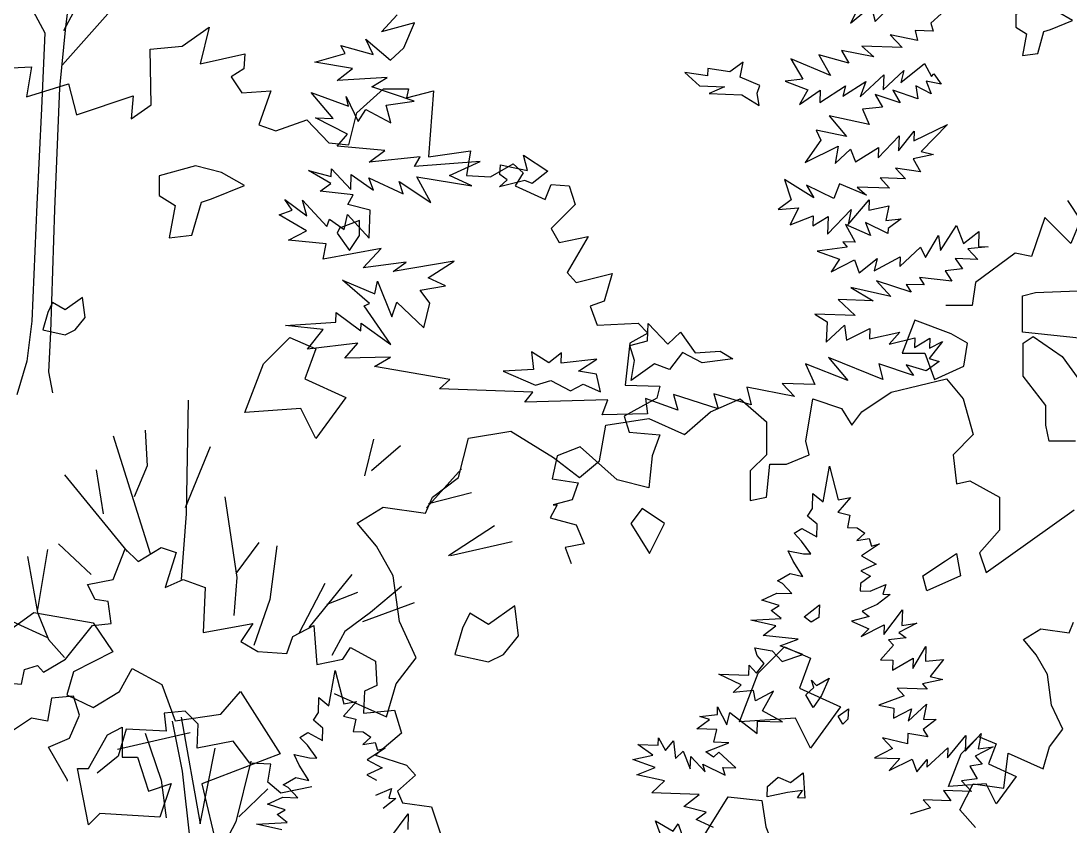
# Model space of a CAD drawing. Header units: inches. Extents: x 11.9 to 85.3, y 21.1 to 37.4.
# Drawn here: x 36.0256 to 36.524, y 22.7212 to 23.1034 of the extents above; entities that cross this region are included whole.
import ezdxf

# ---------------------------------------------------------------- set-up
doc = ezdxf.new("R2010")
doc.units = ezdxf.units.IN
doc.header["$MEASUREMENT"] = 0
doc.layers.add('CAY', color=94, linetype='Continuous')
doc.layers.add('CAY-3', color=61, linetype='Continuous')

# ---------------------------------------------------------------- blocks, each defined once
blk = doc.blocks.new('A$C76451831')
at = {"layer": 'CAY'}
for p, q in [((3764, 1772.8), (3822.4, 1787)), ((3822.4, 1787), (3840.1, 1765.7)), ((3573, 1752.2), (3604.2, 1765.7)), ((3604.2, 1765.7), (3631.9, 1741.6)), ((3673.8, 1720.9), (3680.9, 1765.7)), ((3680.9, 1765.7), (3711.5, 1755.7)), ((3732.8, 1752.2), (3764, 1772.8)), ((3840.1, 1765.7), (3850.7, 1728)), ((3711.5, 1755.7), (3722.2, 1738)), ((3462.1, 1738), (3507.5, 1745.1)), ((3507.5, 1745.1), (3545.3, 1728)), ((3545.3, 1728), (3573, 1752.2)), ((3722.2, 1738), (3732.8, 1752.2)), ((3455.6, 1700.3), (3462.1, 1738)), ((3631.9, 1741.6), (3631.9, 1706.7)), ((3306.5, 1682.6), (3317.1, 1724.4)), ((3317.1, 1724.4), (3361.9, 1731.5)), ((3361.9, 1731.5), (3406.7, 1703.8)), ((3677.3, 1706.7), (3673.8, 1720.9)), ((3850.7, 1728), (3829.5, 1706.7)), ((3406.7, 1703.8), (3434.4, 1682.6)), ((3434.4, 1682.6), (3455.6, 1700.3)), ((3631.9, 1706.7), (3614.8, 1689.6)), ((3653.2, 1696.7), (3677.3, 1706.7)), ((3829.5, 1706.7), (3833, 1676.1)), ((3614.8, 1689.6), (3614.8, 1658.4)), ((3631.9, 1661.9), (3635.5, 1696.7)), ((3635.5, 1696.7), (3653.2, 1696.7)), ((3278.8, 1661.9), (3306.5, 1682.6)), ((3833, 1676.1), (3847.2, 1679)), ((3847.2, 1679), (3878.4, 1661.9)), ((3271.7, 1644.8), (3278.8, 1661.9)), ((3614.8, 1658.4), (3631.9, 1661.9)), ((3878.4, 1661.9), (3878.4, 1627.1)), ((3199.2, 1634.2), (3226.9, 1651.3)), ((3226.9, 1651.3), (3271.7, 1644.8)), ((3864.3, 1582.3), (3957.4, 1648.4)), ((3219.8, 1610), (3199.2, 1634.2)), ((3878.4, 1627.1), (3857.2, 1602.9)), ((3237.5, 1578.7), (3219.8, 1610)), ((3857.2, 1602.9), (3864.3, 1582.3)), ((3244, 1530.4), (3237.5, 1578.7)), ((2764.5, 1473.6), (2857.6, 1539.7)), ((2857.6, 1539.7), (2920.1, 1529)), ((2920.1, 1529), (2940.8, 1498.4)), ((3261.7, 1492), (3244, 1530.4)), ((2940.8, 1498.4), (2899.5, 1477.1)), ((3240.4, 1464.3), (3261.7, 1492)), ((2899.5, 1477.1), (2892.4, 1452.9)), ((2947.9, 1456.5), (2961.4, 1480.7)), ((2961.4, 1480.7), (2992.7, 1463.6)), ((2920.1, 1439.4), (2947.9, 1456.5)), ((2992.7, 1463.6), (3006.8, 1425.2)), ((3055.2, 1432.3), (3075.8, 1456.5)), ((3075.8, 1456.5), (3117.7, 1390.4)), ((3175, 1454.3), (3230.4, 1429.5)), ((3230.4, 1429.5), (3240.4, 1464.3)), ((2892.4, 1452.9), (2920.1, 1439.4)), ((3006.8, 1425.2), (3055.2, 1432.3)), ((3117.7, 1390.4), (3035.1, 1358.6)), ((3035.1, 1358.6), (3052.2, 1286.6)), ((5943, 1269.4), (5949.7, 1306.8)), ((5949.7, 1306.8), (5958.9, 1271.5)), ((5931.9, 1262.1), (5932.4, 1277.9)), ((5932.4, 1277.9), (5943, 1269.4)), ((5972.1, 1273.8), (5958.5, 1258.4)), ((5958.9, 1271.5), (5972.1, 1273.8)), ((5926.6, 1254.1), (5931.9, 1262.1)), ((5958.5, 1258.4), (5971.5, 1255.2)), ((5971.5, 1255.2), (5968.8, 1242.2)), ((5936.7, 1245.6), (5926.6, 1254.1)), ((5936.3, 1232.4), (5936.7, 1245.6)), ((5912.4, 1236), (5920.7, 1241.1)), ((5920.2, 1227.6), (5912.4, 1236)), ((5920.7, 1241.1), (5936.3, 1232.4)), ((5968.8, 1242.2), (5979.2, 1241.8)), ((5987.1, 1236.1), (5978.7, 1228.2)), ((5979.2, 1241.8), (5987.1, 1236.1)), ((5930.2, 1214.1), (5920.2, 1227.6)), ((5978.7, 1228.2), (5991.9, 1230.5)), ((6002.6, 1224.7), (5983.6, 1212.2)), ((5991.9, 1230.5), (5994.4, 1222.3)), ((5994.4, 1222.3), (6002.6, 1224.7)), ((5192.6, 1187), (5205.3, 1219.7)), ((5205.3, 1219.7), (5219, 1206)), ((5219, 1206), (5243.2, 1220.8)), ((5243.2, 1220.8), (5259.1, 1215.5)), ((5259.1, 1215.5), (5247.5, 1178.6)), ((5906.3, 1217.6), (5922.5, 1214.3)), ((5911.3, 1206.6), (5906.3, 1217.6)), ((5922.5, 1214.3), (5930.2, 1214.1)), ((5983.6, 1212.2), (5999.1, 1203.5)), ((5921.6, 1190.3), (5911.3, 1206.6)), ((5999.1, 1203.5), (5983, 1196.4)), ((5894.8, 1185.8), (5908.2, 1193.5)), ((5908.2, 1193.5), (5921.6, 1190.3)), ((5993.3, 1190.6), (5982.6, 1182.8)), ((5983, 1196.4), (5993.3, 1190.6)), ((5165.2, 1181.8), (5192.6, 1187)), ((5173.6, 1165.9), (5165.2, 1181.8)), ((5247.5, 1178.6), (5266.4, 1187)), ((5266.4, 1187), (5289.7, 1178.6)), ((5289.7, 1178.6), (5287.5, 1131.1)), ((5900.1, 1182.9), (5894.8, 1185.8)), ((5910.1, 1172.2), (5900.1, 1182.9)), ((5982.6, 1182.8), (5982.3, 1175.1)), ((5992.7, 1174.7), (6009.3, 1181.8)), ((6009.3, 1181.8), (6006.2, 1171.5)), ((5187.3, 1163.8), (5173.6, 1165.9)), ((5878.2, 1165.1), (5894.3, 1172.7)), ((5894.3, 1172.7), (5910.1, 1172.2)), ((5982.3, 1175.1), (5992.7, 1174.7)), ((6013.9, 1171.3), (6000.4, 1160.8)), ((6006.2, 1171.5), (6013.9, 1171.3)), ((5190.5, 1140.6), (5187.3, 1163.8)), ((5896.6, 1159.5), (5878.2, 1165.1)), ((5888.2, 1154.3), (5896.6, 1159.5)), ((6000.4, 1160.8), (5984.3, 1153.7)), ((6007.4, 1128.9), (6026.9, 1154.9)), ((6026.9, 1154.9), (6026.3, 1138.6)), ((5866.6, 1144.2), (5898.8, 1145.8)), ((5893.1, 1138.3), (5866.6, 1144.2)), ((5898.8, 1145.8), (5888.2, 1154.3)), ((5991.8, 1148), (5973, 1143.2)), ((5984.3, 1153.7), (5991.8, 1148)), ((5142, 1102.7), (5170.5, 1138.5)), ((5170.5, 1138.5), (5190.5, 1140.6)), ((5287.5, 1131.1), (5340.3, 1140.6)), ((5340.3, 1140.6), (5327.6, 1121.6)), ((5382.5, 1126.9), (5404.6, 1138.5)), ((5404.6, 1138.5), (5407.8, 1097.4)), ((5879.6, 1127.9), (5893.1, 1138.3)), ((5973, 1143.2), (5991.3, 1134.9)), ((5983.3, 1127), (6007.8, 1139.3)), ((5991.3, 1134.9), (5983.3, 1127)), ((6007.8, 1139.3), (6007.4, 1128.9)), ((6042.3, 1140.8), (6023.3, 1131)), ((6026.3, 1138.6), (6042.3, 1140.8)), ((5327.6, 1121.6), (5345.5, 1111.1)), ((5376.1, 1109), (5382.5, 1126.9)), ((5916.6, 1123.9), (5879.6, 1127.9)), ((5897.8, 1116.8), (5916.6, 1123.9)), ((6030.9, 1125.3), (6012.2, 1123.3)), ((6012.2, 1123.3), (6017.4, 1117.6)), ((6023.3, 1131), (6030.9, 1125.3)), ((5345.5, 1111.1), (5376.1, 1109)), ((5435.2, 1102.7), (5443.6, 1115.3)), ((5443.6, 1115.3), (5470, 1100.6)), ((5871, 1115), (5889.4, 1111.7)), ((5873.4, 1106.8), (5871, 1115)), ((5889.4, 1111.7), (5899.9, 1100.4)), ((5921.5, 1107.8), (5897.8, 1116.8)), ((6017.4, 1117.6), (6003.8, 1102.2)), ((6037.9, 1092.9), (6051.8, 1116.4)), ((6051.8, 1116.4), (6051.3, 1100.6)), ((5118.8, 1089), (5142, 1102.7)), ((5407.8, 1097.4), (5435.2, 1102.7)), ((5470, 1100.6), (5471.1, 1075.2)), ((5880.8, 1098.4), (5873.4, 1106.8)), ((5899.9, 1100.4), (5921.5, 1107.8)), ((6003.8, 1102.2), (6016.9, 1101.8)), ((6016.5, 1091.4), (6038.3, 1103.8)), ((6016.9, 1101.8), (6016.5, 1091.4)), ((6038.3, 1103.8), (6037.9, 1092.9)), ((6051.3, 1100.6), (6070.4, 1102.6)), ((6070.4, 1102.6), (6056.2, 1084.5)), ((5095.6, 1076.3), (5098.8, 1092.1)), ((5098.8, 1092.1), (5112.5, 1096.3)), ((5112.5, 1096.3), (5118.8, 1089)), ((5420.6, 1053.6), (5427.3, 1091)), ((5427.3, 1091), (5436.5, 1055.8)), ((5864.5, 1085.8), (5864.9, 1096.7)), ((5864.9, 1096.7), (5872.8, 1088.2)), ((5872.8, 1088.2), (5880.8, 1098.4)), ((5070.3, 1078.4), (5095.6, 1076.3)), ((5856.5, 1075.7), (5832.8, 1086.9)), ((5832.8, 1086.9), (5864.5, 1085.8)), ((6069.6, 1081.4), (6048.2, 1076.7)), ((6056.2, 1084.5), (6069.6, 1081.4)), ((5458.4, 1068.9), (5457.3, 1045.7)), ((5471.1, 1075.2), (5458.4, 1068.9)), ((5848, 1067.8), (5856.5, 1075.7)), ((5869.4, 1069.8), (5848, 1067.8)), ((5871.7, 1058.8), (5869.4, 1069.8)), ((5890.7, 1069), (5871.7, 1058.8)), ((5879.1, 1048.1), (5890.7, 1069)), ((6053, 1071.1), (6021.3, 1072.2)), ((6021.3, 1072.2), (6028.7, 1064.2)), ((6048.2, 1076.7), (6053, 1071.1)), ((5409.5, 1046.3), (5410, 1062.2)), ((5410, 1062.2), (5420.6, 1053.6)), ((5449.8, 1058.1), (5436.1, 1042.7)), ((5436.5, 1055.8), (5449.8, 1058.1)), ((6028.7, 1064.2), (6002.1, 1054.3)), ((6033.2, 1037.3), (6052.4, 1055.2)), ((6052.4, 1055.2), (6049.1, 1039.5)), ((5268.6, 1047.8), (5246.4, 1045.7)), ((5246.4, 1045.7), (5248.5, 1026.7)), ((5282.3, 1034.1), (5268.6, 1047.8)), ((5404.2, 1038.3), (5409.5, 1046.3)), ((5457.3, 1045.7), (5490, 1048.9)), ((5490, 1048.9), (5497.4, 1024.6)), ((5812.7, 1042.3), (5831.4, 1044.3)), ((5831.4, 1044.3), (5831.6, 1052.5)), ((5831.6, 1052.5), (5841.4, 1033.6)), ((5841.4, 1033.6), (5844.6, 1046.6)), ((5844.6, 1046.6), (5873.3, 1024.3)), ((5900, 1036.5), (5879.1, 1048.1)), ((6002.1, 1054.3), (6017.8, 1051)), ((6017.8, 1051), (6017.5, 1040.6)), ((6017.5, 1040.6), (6036.4, 1050.3)), ((6036.4, 1050.3), (6033.2, 1037.3)), ((5281.2, 1008.8), (5282.3, 1034.1)), ((5414.3, 1029.8), (5404.2, 1038.3)), ((5436.1, 1042.7), (5449.1, 1039.5)), ((5449.1, 1039.5), (5446.4, 1026.4)), ((5809.5, 1029.2), (5823, 1039.2)), ((5823, 1039.2), (5812.7, 1042.3)), ((5873.3, 1024.3), (5873.7, 1037.4)), ((5873.7, 1037.4), (5900, 1036.5)), ((6062.7, 1039), (6048.8, 1028.6)), ((6049.1, 1039.5), (6062.7, 1039)), ((5273.8, 1025), (5197.2, 1007.3)), ((5206.3, 1028.8), (5197.9, 1000.4)), ((5248.5, 1026.7), (5206.3, 1028.8)), ((5390, 1020.2), (5398.3, 1025.4)), ((5398.3, 1025.4), (5413.9, 1016.7)), ((5413.9, 1016.7), (5414.3, 1029.8)), ((5446.4, 1026.4), (5456.8, 1026.1)), ((5456.8, 1026.1), (5464.8, 1020.4)), ((5497.4, 1024.6), (5470, 1001.4)), ((5830.8, 1028.5), (5809.5, 1029.2)), ((5827.6, 1015), (5830.8, 1028.5)), ((6032.8, 1024.2), (6032.4, 1013.3)), ((6053.9, 1020.7), (6032.8, 1024.2)), ((6048.8, 1028.6), (6053.9, 1020.7)), ((6074.5, 998.7), (6093.9, 1022)), ((6093.3, 1005.7), (6110.2, 1024.2)), ((6093.9, 1022), (6093.3, 1005.7)), ((6110.2, 1024.2), (6107, 1008)), ((5319.2, 1016.2), (5281.2, 1008.8)), ((5337.1, 993), (5319.2, 1016.2)), ((5397.8, 1011.8), (5390, 1020.2)), ((5407.8, 998.3), (5397.8, 1011.8)), ((5464.8, 1020.4), (5456.3, 1012.5)), ((5456.3, 1012.5), (5469.5, 1014.7)), ((5469.5, 1014.7), (5472, 1006.5)), ((5747.3, 1012.8), (5768.6, 1012.1)), ((5763.2, 1001.4), (5747.3, 1012.8)), ((5768.6, 1012.1), (5768.9, 1019.8)), ((5768.9, 1019.8), (5776.6, 1006.4)), ((5776.6, 1006.4), (5785.1, 1016.5)), ((5785.1, 1016.5), (5787.1, 997.8)), ((5819.1, 1004.9), (5843.5, 1014.5)), ((5843.5, 1014.5), (5827.6, 1015)), ((6005.9, 1019.7), (6016.3, 1008.4)), ((6032.4, 1013.3), (6005.9, 1019.7)), ((5197.9, 1000.4), (5175.7, 982.4)), ((5389, 990.8), (5383.9, 1001.9)), ((5383.9, 1001.9), (5400.1, 998.6)), ((5480.2, 1008.9), (5461.2, 996.5)), ((5470, 1001.4), (5502.7, 990.9)), ((5472, 1006.5), (5480.2, 1008.9)), ((5741.8, 996.7), (5763.2, 1001.4)), ((5787.1, 997.8), (5795.1, 1005.7)), ((5795.1, 1005.7), (5802.6, 986.9)), ((5802.6, 986.9), (5803.1, 1000)), ((5803.1, 1000), (5818.4, 983.6)), ((5827.1, 999.2), (5819.1, 1004.9)), ((5832.7, 1004.4), (5827.1, 999.2)), ((5850.7, 987.9), (5832.7, 1004.4)), ((6016.3, 1008.4), (5997.4, 998.7)), ((6052.8, 988.6), (6074.8, 1009.1)), ((6074.8, 1009.1), (6074.5, 998.7)), ((6122.9, 1010.1), (6104, 1000.4)), ((6104, 1000.4), (6111.4, 992)), ((6107, 1008), (6122.9, 1010.1)), ((5359.3, 991.9), (5337.1, 993)), ((5356.1, 972.9), (5359.3, 991.9)), ((5399.3, 974.6), (5389, 990.8)), ((5400.1, 998.6), (5407.8, 998.3)), ((5461.2, 996.5), (5476.8, 987.8)), ((5502.7, 990.9), (5512.2, 980.3)), ((5765.5, 988.2), (5741.8, 996.7)), ((5746.2, 980.7), (5765.5, 988.2)), ((5818.4, 983.6), (5815.9, 991.8)), ((5815.9, 991.8), (5839.5, 980.1)), ((5839.5, 980.1), (5837.1, 988.4)), ((5837.1, 988.4), (5850.7, 987.9)), ((5997.4, 998.7), (6024.1, 997.7)), ((6024.1, 997.7), (6012.8, 985)), ((6012.8, 985), (6037.3, 997.3)), ((6037.3, 997.3), (6042.2, 983.9)), ((6042.2, 983.9), (6053.1, 996.7)), ((6053.1, 996.7), (6052.8, 988.6)), ((6111.4, 992), (6098.2, 989.7)), ((6098.2, 989.7), (6105.9, 976.3)), ((5372.4, 970.1), (5385.8, 977.8)), ((5385.8, 977.8), (5399.3, 974.6)), ((5476.8, 987.8), (5460.6, 980.6)), ((5460.6, 980.6), (5470.9, 974.8)), ((5512.2, 980.3), (5493.2, 963.4)), ((5775.4, 974.2), (5746.2, 980.7)), ((5369.8, 961.3), (5356.1, 972.9)), ((5402.5, 967.7), (5369.8, 961.3)), ((5377.7, 967.2), (5372.4, 970.1)), ((5387.7, 956.4), (5377.7, 967.2)), ((5470.3, 959), (5486.9, 966.1)), ((5486.9, 966.1), (5483.8, 955.8)), ((5761.9, 961.5), (5775.4, 974.2)), ((6105.9, 976.3), (6089.5, 974.1)), ((6089.5, 974.1), (6099.9, 962.9)), ((5355.8, 949.4), (5371.9, 957)), ((5371.9, 957), (5387.7, 956.4)), ((5491.5, 955.5), (5478, 945.1)), ((5483.8, 955.8), (5491.5, 955.5)), ((5493.2, 963.4), (5498.5, 950.8)), ((5812.1, 959.8), (5761.9, 961.5)), ((5795.8, 947.2), (5812.1, 959.8)), ((6070.5, 963.9), (6078.3, 953.2)), ((6099.9, 962.9), (6070.5, 963.9)), ((5374.2, 943.7), (5355.8, 949.4)), ((5365.8, 938.6), (5374.2, 943.7)), ((5498.5, 950.8), (5529.1, 946.6)), ((5529.1, 946.6), (5540.7, 911.8)), ((5819.6, 940.9), (5795.8, 947.2)), ((6056.8, 945.8), (6035.2, 938.9)), ((6078.3, 953.2), (6048.9, 954.2)), ((6048.9, 954.2), (6056.8, 945.8)), ((5376.4, 930.1), (5365.8, 938.6)), ((5485, 913.1), (5504.5, 939.2)), ((5504.5, 939.2), (5503.9, 922.9)), ((5808.9, 933.2), (5819.6, 940.9)), ((5827.2, 924.8), (5808.9, 933.2)), ((5344.2, 928.5), (5376.4, 930.1)), ((5370.7, 922.5), (5344.2, 928.5)), ((5770.8, 918.6), (5765.8, 931.9)), ((5765.8, 931.9), (5784.4, 920.9)), ((5784.4, 920.9), (5789.7, 928.8)), ((5789.7, 928.8), (5797.1, 907.3))]:
    blk.add_line(p, q, dxfattribs=at)
for points in [[(5063.9, 1727), (5106.1, 1729.1), (5100.9, 1697.5), (5145.2, 1711.2), (5153.6, 1678.5), (5213.7, 1698.6), (5211.6, 1674.3), (5232.7, 1689.1), (5231.6, 1748.1), (5265.4, 1751.3), (5293.9, 1771.3), (5284.4, 1732.3), (5331.8, 1742.9), (5330.8, 1727), (5317.1, 1718.6), (5328.7, 1701.7), (5359.3, 1703.8), (5346.6, 1668), (5364.5, 1661.6), (5397.2, 1673.2), (5420.4, 1649), (5441.5, 1646.9), (5450, 1680.6), (5478.4, 1705.9), (5504.8, 1705.9), (5502.7, 1696.5), (5531.2, 1703.8), (5525.9, 1634.2), (5570.2, 1640.6), (5566, 1614.2), (5591.3, 1613.1), (5615.5, 1626.8), (5626.1, 1617.3), (5617.7, 1603.6), (5649.3, 1588.9), (5655.6, 1604.7), (5674.6, 1603.6), (5680.9, 1583.6), (5655.6, 1558.3), (5664.1, 1543.5), (5694.7, 1549.8), (5672.5, 1511.9), (5682, 1501.3), (5720, 1510.8), (5711.5, 1481.3), (5696.8, 1476), (5704.1, 1456), (5747.4, 1458.1), (5757.9, 1447.5), (5738.9, 1437), (5733.7, 1392.7), (5770.6, 1391.6), (5767.4, 1379), (5732.6, 1360), (5737.9, 1343.1), (5770.6, 1340), (5762.2, 1317.8), (5759, 1284.1), (5725.2, 1292.5), (5686.2, 1327.3), (5662, 1317.8), (5656.7, 1293.6), (5684.1, 1289.3), (5677.8, 1271.4), (5657.7, 1266.1), (5662, 1266.1), (5654.6, 1252.4), (5682, 1245), (5690.4, 1225), (5670.4, 1220.8), (5676.7, 1203.9)], [(5271.7, 1376.9), (5269.6, 1256.6), (5264.3, 1187)], [(5226.4, 1345.2), (5228.5, 1307.3), (5214.8, 1274.6)], [(5192.6, 1338.9), (5231.6, 1214.5)], [(5467.9, 1335.7), (5458.4, 1296.7)], [(5294.9, 1327.3), (5268.6, 1263)], [(5496.4, 1328.4), (5465.8, 1302)], [(5174.7, 1303.1), (5182.1, 1256.6)], [(5560.7, 1304.1), (5523.8, 1263)], [(5140.9, 1297.8), (5207.4, 1216.6)], [(5571.3, 1278.8), (5525.9, 1267.2)], [(5310.7, 1274.6), (5323.4, 1189.1), (5320.2, 1149.1)], [(5595.5, 1244), (5547, 1212.3)], [(5134.6, 1225), (5169.4, 1192.3)], [(5346.6, 1226.1), (5322.3, 1193.4)], [(5365.6, 1222.9), (5358.2, 1165.9), (5341.3, 1117.4)], [(5614.5, 1227.1), (5549.1, 1212.3)], [(1710.7, 550.6), (1702.4, 535), (1724.3, 552.8), (1728.8, 536.8), (1753.7, 562.3)], [(1798.4, 544.8), (1787.6, 534.8), (1790, 526.5), (1771, 527.2), (1773.4, 516.7), (1744.6, 522.7), (1757.2, 509.1), (1714.7, 510.6), (1727.4, 499.2), (1693.2, 505.9), (1700.9, 492.5), (1669.1, 501.3), (1681.4, 479.5), (1639.5, 497.3), (1652.3, 475.6), (1633.6, 473.5), (1657.4, 464.5), (1648.7, 449), (1670.5, 464.1), (1670, 450.9), (1697.4, 468.6), (1694.3, 457.8), (1718.8, 473.3), (1712.8, 457.1), (1737.7, 480.3), (1737.1, 464.5), (1759.1, 485), (1755.9, 472), (1780.7, 492.4), (1788.3, 478.5), (1790.7, 481.2), (1798.5, 470.5), (1782.7, 473.7), (1787.7, 460), (1771.7, 468.7), (1773.9, 455), (1747.5, 464.1), (1755.2, 450.7), (1728.8, 459.3), (1736.5, 445.9), (1715.1, 443.9), (1722.2, 427.8), (1680, 437), (1698.2, 415), (1666.3, 421.6), (1671.3, 411), (1654.7, 387.5), (1689.7, 404.9), (1686.3, 386.4), (1702.7, 401.7), (1707.7, 388.4), (1732.3, 403.4), (1731.9, 392.6), (1754, 415.8), (1753.4, 400), (1770, 420.7), (1769.7, 410.3), (1805.2, 427.6), (1777.4, 399.1), (1790.4, 396), (1769, 391.3), (1776.7, 377.8), (1750.1, 381.5), (1760.6, 370.2), (1733.8, 371.2), (1743.9, 360.4), (1709.5, 361.6), (1719.6, 353.1), (1691, 365), (1685, 349.3), (1656.1, 363.5), (1663.8, 350.1), (1632.7, 369.7), (1639.7, 348.2), (1626.2, 337.8), (1647.6, 339.7), (1638.8, 321.5), (1663.1, 331), (1662.7, 320.6), (1679, 330.5), (1678.3, 311.9), (1703.2, 337.8), (1700, 322), (1722.2, 348), (1721.8, 337.1), (1743.2, 341.8), (1740, 326.1), (1756.3, 327.8), (1742.4, 317.8), (1742.2, 312.4), (1718.6, 324.1), (1723.6, 310.3), (1697.2, 322.1), (1707.5, 303.2), (1694.3, 303.7), (1699.1, 298), (1667.2, 293.7), (1691, 285.2), (1682.3, 271.9), (1706.8, 284.6), (1711.8, 270.9), (1730.9, 286.1), (1727.7, 273), (1755, 287.9), (1754.6, 277.5), (1776.6, 298.1), (1781.7, 287), (1795.6, 310.5), (1797.8, 294.6), (1814.6, 320.8), (1822.1, 301.9), (1838.4, 314.5), (1837.8, 298.6), (1848.2, 298.3), (1826.8, 296.3), (1837.3, 285.1), (1813.3, 285.9), (1821.1, 275.2), (1802.5, 273.1), (1809.8, 262), (1775.5, 265.9), (1780.6, 258), (1761.6, 258.7), (1766.8, 250.4), (1730.1, 262.5), (1745.3, 245.7), (1703.1, 255.3), (1726.6, 241.3), (1689.5, 242.6), (1707.5, 225.7), (1664.9, 227.2), (1677.8, 219), (1677, 197.7), (1696.2, 215.6), (1698.4, 199.7), (1722.9, 212), (1722.5, 201.1), (1754.9, 208.2), (1743.6, 195.4), (1770.5, 202.2), (1770.2, 191.8), (1786.4, 201.6), (1786, 191.2), (1799.9, 198.4), (1785.6, 180.3), (1796.4, 177.2), (1782.5, 167.3), (1761.4, 173.5), (1769.1, 162.3), (1732.4, 174.5), (1736.8, 158), (1679.2, 181.3), (1699.6, 157), (1654.9, 174.5), (1665, 152.8), (1630.2, 154), (1643.3, 140), (1592.9, 149.9), (1597.7, 131.1), (1558.2, 142.9), (1562.6, 126.9), (1515.6, 142.2), (1520, 125.7), (1486, 137.8), (1488.1, 121.8), (1440.1, 120.8), (1446.1, 136.4), (1358.1, 134.1), (1366.6, 144.6), (1267.9, 148.1), (1279.1, 158.1), (1199.4, 171.8), (1216.1, 181.6), (1168, 180.6), (1181.7, 196.4), (1128.5, 190.1), (1145, 210.9), (1105.3, 215), (1158.5, 218.6), (1158.8, 229), (1184.9, 209.5), (1185.2, 217.6), (1216.5, 195.2), (1188.5, 236.1), (1194, 238.6), (1165.5, 263.2), (1199.8, 248.8), (1202.6, 261.9), (1217.6, 224.2), (1223.1, 239.9), (1251.6, 212.6), (1257.9, 238.7), (1247.6, 252.6), (1274.4, 257.1), (1256.2, 265.5), (1283.5, 283.1), (1219.2, 272.2), (1232.7, 282.1), (1187.2, 276), (1206.5, 296.7), (1144.9, 285.2), (1148.2, 301.4), (1108.5, 305.5), (1127.4, 315.3), (1098.5, 332.2), (1112.3, 337.1), (1104.5, 348.3), (1127.9, 331.1), (1123.1, 347.6), (1148.9, 320), (1151.8, 327.6), (1167.3, 316.6), (1170.6, 332.4), (1193.7, 307.5), (1194.8, 337), (1171, 343.2), (1176.8, 353.5), (1142, 357.4), (1153.2, 365.2), (1129.6, 379.1), (1153.4, 372.9), (1153.7, 381), (1174.2, 359), (1174.8, 374.8), (1198.2, 358.2), (1193.2, 371.5), (1229.8, 354.3), (1225.3, 367.6), (1258.9, 345.2), (1244, 372.4), (1302.2, 362.7), (1278.5, 373.9), (1311.2, 388.7), (1241.7, 383.4), (1247.5, 393.6), (1193.8, 387.8), (1210.1, 400.4), (1160, 404.8), (1170.8, 417.6), (1137, 434.6), (1155.6, 434), (1132.5, 461.5), (1171.9, 447), (1169.5, 457.5), (1182.2, 430.8), (1190.3, 443.7), (1216.6, 429.6), (1211.8, 448.3), (1241.4, 452.3), (1196.6, 467.5), (1212.8, 477.3), (1159.7, 474.2), (1176, 486.8), (1136.3, 493.6), (1168.4, 502.9), (1163.7, 511.2), (1197.8, 501.9), (1190.2, 518), (1216.2, 495.8), (1230.2, 508.9), (1241.6, 535.3), (1206.8, 525.6), (1223.3, 543.6)], [(5101.9, 1211.3), (5112.5, 1152.2), (5124.1, 1123.8), (5140.9, 1104.8)], [(5123, 1218.7), (5112.5, 1155.4)], [(5444.7, 1192.3), (5399.3, 1136.4)], [(5416.2, 1182.8), (5388.8, 1130.1)], [(5497.4, 1179.7), (5464.7, 1152.2), (5437.3, 1132.2), (5423.6, 1106.9)], [(5451, 1173.3), (5418.3, 1160.7)], [(5456.3, 1142.7), (5511.1, 1162.8)], [(5086.1, 1142.7), (5123, 1125.9)], [(5144.1, 974), (5144.1, 975), (5124.1, 1009.8), (5146.2, 1019.3), (5156.8, 1043.6), (5150.4, 1063.6), (5127.2, 1061.5), (5123, 1037.3), (5106.1, 1040.4), (5087.2, 1027.8), (5074.5, 1033.1), (5078.7, 1051), (5052.3, 1041.5), (5041.8, 1051), (5057.6, 1092.1)], [(5963.8, 1034.3), (5959.1, 1042.6), (5969.8, 1050.4), (5969.4, 1039.5), (5963.8, 1034.3)], [(5254.8, 1037.3), (5265.4, 984.5), (5273.8, 908.6)], [(5264.3, 1041.5), (5284.4, 928.6), (5300.2, 1008.8)], [(5226.4, 1024.6), (5243.2, 975), (5248.5, 935)], [(5338.2, 995.1), (5322.3, 930.7), (5293.9, 877)], [(5356.1, 965.6), (5325.5, 936)], [(774.7, 655.4), (791.5, 634.3), (850.6, 524.6), (847.4, 444.5), (842.2, 343.2), (836.9, 219.8), (831.6, 177.6), (821.1, 141.8)], [(888.6, 656.4), (872.7, 530.9), (866.4, 466.6), (861.1, 337.9), (856.9, 208.2), (854.8, 166), (859, 143.9)], [(914.9, 644.8), (899.1, 580.5), (870.6, 526.7)], [(948.7, 602.7), (920.2, 547.8), (869.6, 490.9)]]:
    blk.add_lwpolyline(points, dxfattribs=at)
for points in [[(3524.3, 1634.1), (3500.5, 1649.9), (3488.6, 1634.1), (3508.4, 1602.4)], [(3821.2, 1594.5), (3833.1, 1602.4), (3837, 1578.6), (3801.4, 1562.8), (3797.4, 1578.6)], [(5431.9, 1558.7), (5429.3, 1553.4), (5442.5, 1535), (5453, 1550.8), (5453, 1566.7)], [(3369.9, 1515.3), (3365.9, 1547), (3338.2, 1527.2), (3318.4, 1539), (3310.5, 1523.2), (3302.6, 1495.5), (3338.2, 1487.6), (3354, 1495.5)], [(3623.3, 1475.7), (3651, 1503.4), (3678.7, 1491.5), (3666.8, 1459.8), (3710.3, 1440), (3678.7, 1396.5), (3662.8, 1428.1), (3603.5, 1424.2)], [(5162.8, 1464.3), (5160.2, 1485.4), (5141.7, 1472.2), (5128.5, 1480.1), (5123.3, 1469.6), (5118, 1451.1), (5141.7, 1445.8), (5152.3, 1451.1)], [(5351.5, 1415.3), (5379.2, 1443), (5406.9, 1431.1), (5395, 1399.4), (5438.6, 1379.6), (5406.9, 1336.1), (5391, 1367.8), (5331.7, 1363.8)], [(2935.2, 1410.5), (2951, 1418.5), (2951, 1386.8), (2966.9, 1386.8), (2978.8, 1351.1), (3002.5, 1359.1), (2990.6, 1323.4), (2927.3, 1327.4), (2915.4, 1315.5), (2903.5, 1374.9), (2915.4, 1374.9)], [(3837.8, 1390.3), (3856.3, 1408.8), (3874.8, 1400.9), (3866.9, 1379.8), (3895.9, 1366.6), (3874.8, 1337.5), (3864.2, 1358.6), (3824.6, 1356)], [(3571.8, 1313.3), (3591.6, 1345), (3627.2, 1341), (3631.2, 1313.3), (3639.1, 1293.5), (3651, 1293.5), (3631.2, 1253.9), (3591.6, 1265.8), (3540.1, 1261.8)], [(5922.9, 1147.7), (5939.2, 1160.3), (5938.7, 1147.1), (5930.4, 1142)], [(5925, 1065.1), (5933.4, 1073), (5931, 1080.8), (5936.2, 1075.1), (5949.6, 1082.8), (5941.3, 1064.5), (5932.7, 1051.7)], [(5923.9, 955.9), (5916.2, 956.2), (5921.4, 964.1), (5905.5, 962), (5884.1, 957.3), (5884.4, 968.1), (5895.7, 978.2), (5908.6, 972.3), (5922.1, 982.7)], [(1603.8, 461), (1606.8, 469), (1585.8, 477.9), (1589, 493.7), (1575.1, 483.3), (1551.6, 486.8), (1551.4, 479.1), (1527.5, 482.7), (1542.8, 468.5), (1569.5, 467.6), (1553, 460.5), (1587.8, 459.2), (1606, 447.7)], [(1332, 374.8), (1332.4, 385.2), (1361.2, 379.2), (1356.8, 395.2), (1382.5, 378.5), (1366.1, 365.4), (1358.1, 368.4), (1331.6, 361.7), (1339.5, 369.1)], [(1037.6, 376.9), (1009.9, 384), (971.5, 373.4), (971.5, 352.7), (988.6, 342.1), (982.2, 307.9), (1006.3, 310.8), (1016.4, 345.6), (1027, 349.2), (1061.8, 363.3)], [(1474.2, 178.1), (1469.4, 194.1), (1488.1, 198.9), (1488.8, 217.4), (1509.3, 195.4), (1522.9, 208.1), (1538.4, 186.2), (1564.8, 188), (1578.1, 179.9), (1545.8, 175.6), (1524.8, 186.7), (1511.1, 168.6), (1495.4, 174.6), (1470.8, 156.9)], [(1809, 206.5), (1770.6, 220.7), (1757.1, 185.9), (1781.3, 185.9), (1791.3, 158.2), (1822.5, 172.3), (1826.1, 196.5)], [(1438.2, 144.9), (1433.9, 163.6), (1414.9, 167), (1434.4, 179.5), (1396.7, 175.3), (1397, 186.2), (1383.5, 175.8), (1365.4, 187.3), (1367.4, 168.6), (1335.2, 167), (1369.6, 152.2), (1385.6, 157.1), (1406.5, 146), (1419.9, 153.2)]]:
    blk.add_lwpolyline(points, close=True, dxfattribs=at)
at = {"layer": 'CAY-3'}
for p, q in [((1932.1, 347.2), (1945.6, 326.5)), ((1908, 329.4), (1893.8, 288.2)), ((1917.9, 319.4), (1908, 329.4)), ((1945.6, 326.5), (1935.6, 301.8)), ((1935.6, 301.8), (1917.9, 319.4)), ((1876.7, 291.7), (1834.8, 260.5)), ((1893.8, 288.2), (1876.7, 291.7)), ((1834.8, 260.5), (1831.3, 236.3)), ((1898, 249.9), (2034.2, 255.5)), ((1884.4, 246.4), (1898, 249.9)), ((1884.4, 208.1), (1884.4, 246.4)), ((1831.3, 236.3), (1803.5, 236.3)), ((1992.3, 196.5), (1884.4, 208.1)), ((1885, 196.5), (1895.6, 203.6)), ((1895.6, 203.6), (1926.3, 182.3)), ((1885, 161.7), (1885, 196.5)), ((1926.3, 182.3), (1944, 158.2)), ((1909.2, 130.4), (1885, 161.7)), ((1909.2, 109.8), (1909.2, 130.4)), ((1912.7, 92.7), (1909.2, 109.8)), ((1940.4, 92.7), (1912.7, 92.7))]:
    blk.add_line(p, q, dxfattribs=at)
blk.add_lwpolyline([(6104.1, 924.9), (6087.6, 943.4), (6101.7, 970.9), (6134, 966.6), (6138.7, 1003.6), (6175.6, 987), (6182.3, 1010.2), (6196.5, 1028.7), (6184.7, 1054.3), (6180.3, 1086.5), (6168.5, 1107.4), (6154.8, 1123.5), (6173.3, 1134.9), (6203.1, 1130.6), (6207.9, 1142)], dxfattribs=at)
blk.add_lwpolyline([(1921.3, 546.7), (1902.8, 551.4), (1877.3, 544.4), (1877.3, 530.6), (1888.7, 523.5), (1884.3, 500.7), (1900.5, 502.7), (1907.1, 525.9), (1914.2, 528.2), (1937.4, 537.7)], close=True, dxfattribs=at)

msp = doc.modelspace()

# ---------------------------------------------------------------- linework, layer by layer
msp.add_lwpolyline([(31.63044, 24.11828), (31.63044, 23.28506, 0.21734), (37.52718, 23.89076), (37.52718, 24.11982), (61.45857, 24.08746)], format="xyb")

# ---------------------------------------------------------------- block references
at = {"layer": 'CAY', "xscale": 0.0004489089019145984, "yscale": 0.0004489089019145984, "zscale": 0.0004489089019145984}
for p in [(35.655, 22.86225), (33.73839, 22.30535), (34.74897, 22.13133)]:
    msp.add_blockref('A$C76451831', p, dxfattribs=at)

doc.saveas('drawing.dxf')
